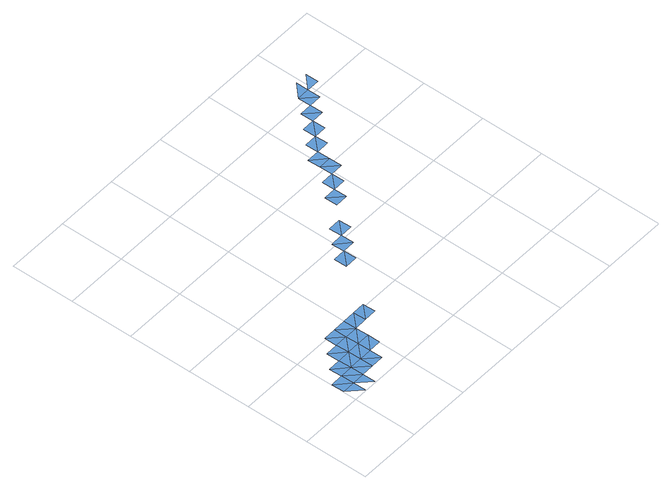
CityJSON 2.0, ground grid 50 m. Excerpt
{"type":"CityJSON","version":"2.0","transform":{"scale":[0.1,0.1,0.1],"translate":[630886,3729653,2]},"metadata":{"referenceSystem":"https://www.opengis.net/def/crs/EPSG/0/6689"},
"CityObjects":{
"waterbody1":{"type":"WaterBody","attributes":{"name":"福岡県津波浸水想定図","class":"1140","function":"2","WaterBodyTsunamiRiskAttribute.description":"1","WaterBodyTsunamiRiskAttribute.rank":"3"},"geometry":[{"type":"MultiSurface","lod":"1","boundaries":[[[0,1,2]],[[0,2,3]],[[4,1,0]],[[0,5,4]],[[4,6,7]],[[4,5,6]],[[7,6,8]],[[9,8,10]],[[9,10,11]],[[12,11,10]],[[12,10,13]],[[14,11,12]],[[15,14,12]],[[15,12,16]],[[15,16,17]]]}]},
"waterbody2":{"type":"WaterBody","attributes":{"name":"福岡県津波浸水想定図","class":"1140","function":"2","WaterBodyTsunamiRiskAttribute.description":"1","WaterBodyTsunamiRiskAttribute.rank":"2"},"geometry":[{"type":"MultiSurface","lod":"1","boundaries":[[[5,0,18]],[[6,5,19]],[[10,8,6]],[[6,19,20]],[[10,6,20]],[[13,10,20]],[[20,21,13]],[[13,16,12]],[[22,16,13]],[[16,23,17]],[[23,16,24]],[[25,23,24]],[[24,26,25]],[[27,28,29]],[[29,30,27]],[[27,31,32]],[[32,31,33]],[[34,35,36]],[[34,36,37]],[[38,39,40]],[[40,39,41]],[[42,41,43]],[[43,44,42]],[[42,44,45]]]}]},
"waterbody3":{"type":"WaterBody","attributes":{"name":"福岡県津波浸水想定図","class":"1140","function":"2","WaterBodyTsunamiRiskAttribute.description":"1","WaterBodyTsunamiRiskAttribute.rank":"1"},"geometry":[{"type":"MultiSurface","lod":"1","boundaries":[[[20,19,46]],[[46,21,20]],[[21,22,13]],[[22,21,47]],[[33,48,49]],[[50,48,33]],[[51,52,53]],[[54,52,51]],[[54,55,56]],[[55,54,57]],[[55,58,35]],[[58,36,35]],[[59,60,37]],[[61,37,60]],[[38,62,60]],[[63,38,60]],[[64,65,44]]]}]}
},
"vertices":[
[107,110,3],[5,208,2],[7,108,3],[109,10,3],[105,210,2],[207,112,3],[205,212,3],[103,310,2],[203,312,2],[201,412,2],[303,314,2],[301,414,2],[401,416,2],[403,316,2],[299,514,2],[399,515,2],[501,417,2],[499,517,2],
[209,12,3],[307,114,3],[305,214,3],[405,216,3],[503,317,2],[599,519,2],[601,419,2],[699,521,2],[701,421,2],[991,927,2],[891,925,2],[893,825,2],[993,827,2],[1091,929,2],[989,1027,2],[1089,1029,2],[1477,1636,2],[1479,1536,2],[1579,1538,2],[1577,1638,2],[1773,1842,2],[1873,1844,2],[1771,1942,2],[1871,1944,2],[1869,2044,2],[1971,1946,2],[1969,2046,2],[1967,2146,2],
[407,116,3],[505,217,2],[1187,1131,2],[1087,1129,2],[1189,1031,2],[1385,1235,2],[1283,1333,2],[1285,1233,2],[1383,1335,2],[1481,1436,2],[1381,1435,2],[1483,1336,2],[1581,1438,2],[1677,1640,2],[1675,1740,2],[1575,1738,2],[1673,1840,2],[1775,1742,2],[2069,2048,2],[2067,2148,2]
]}
